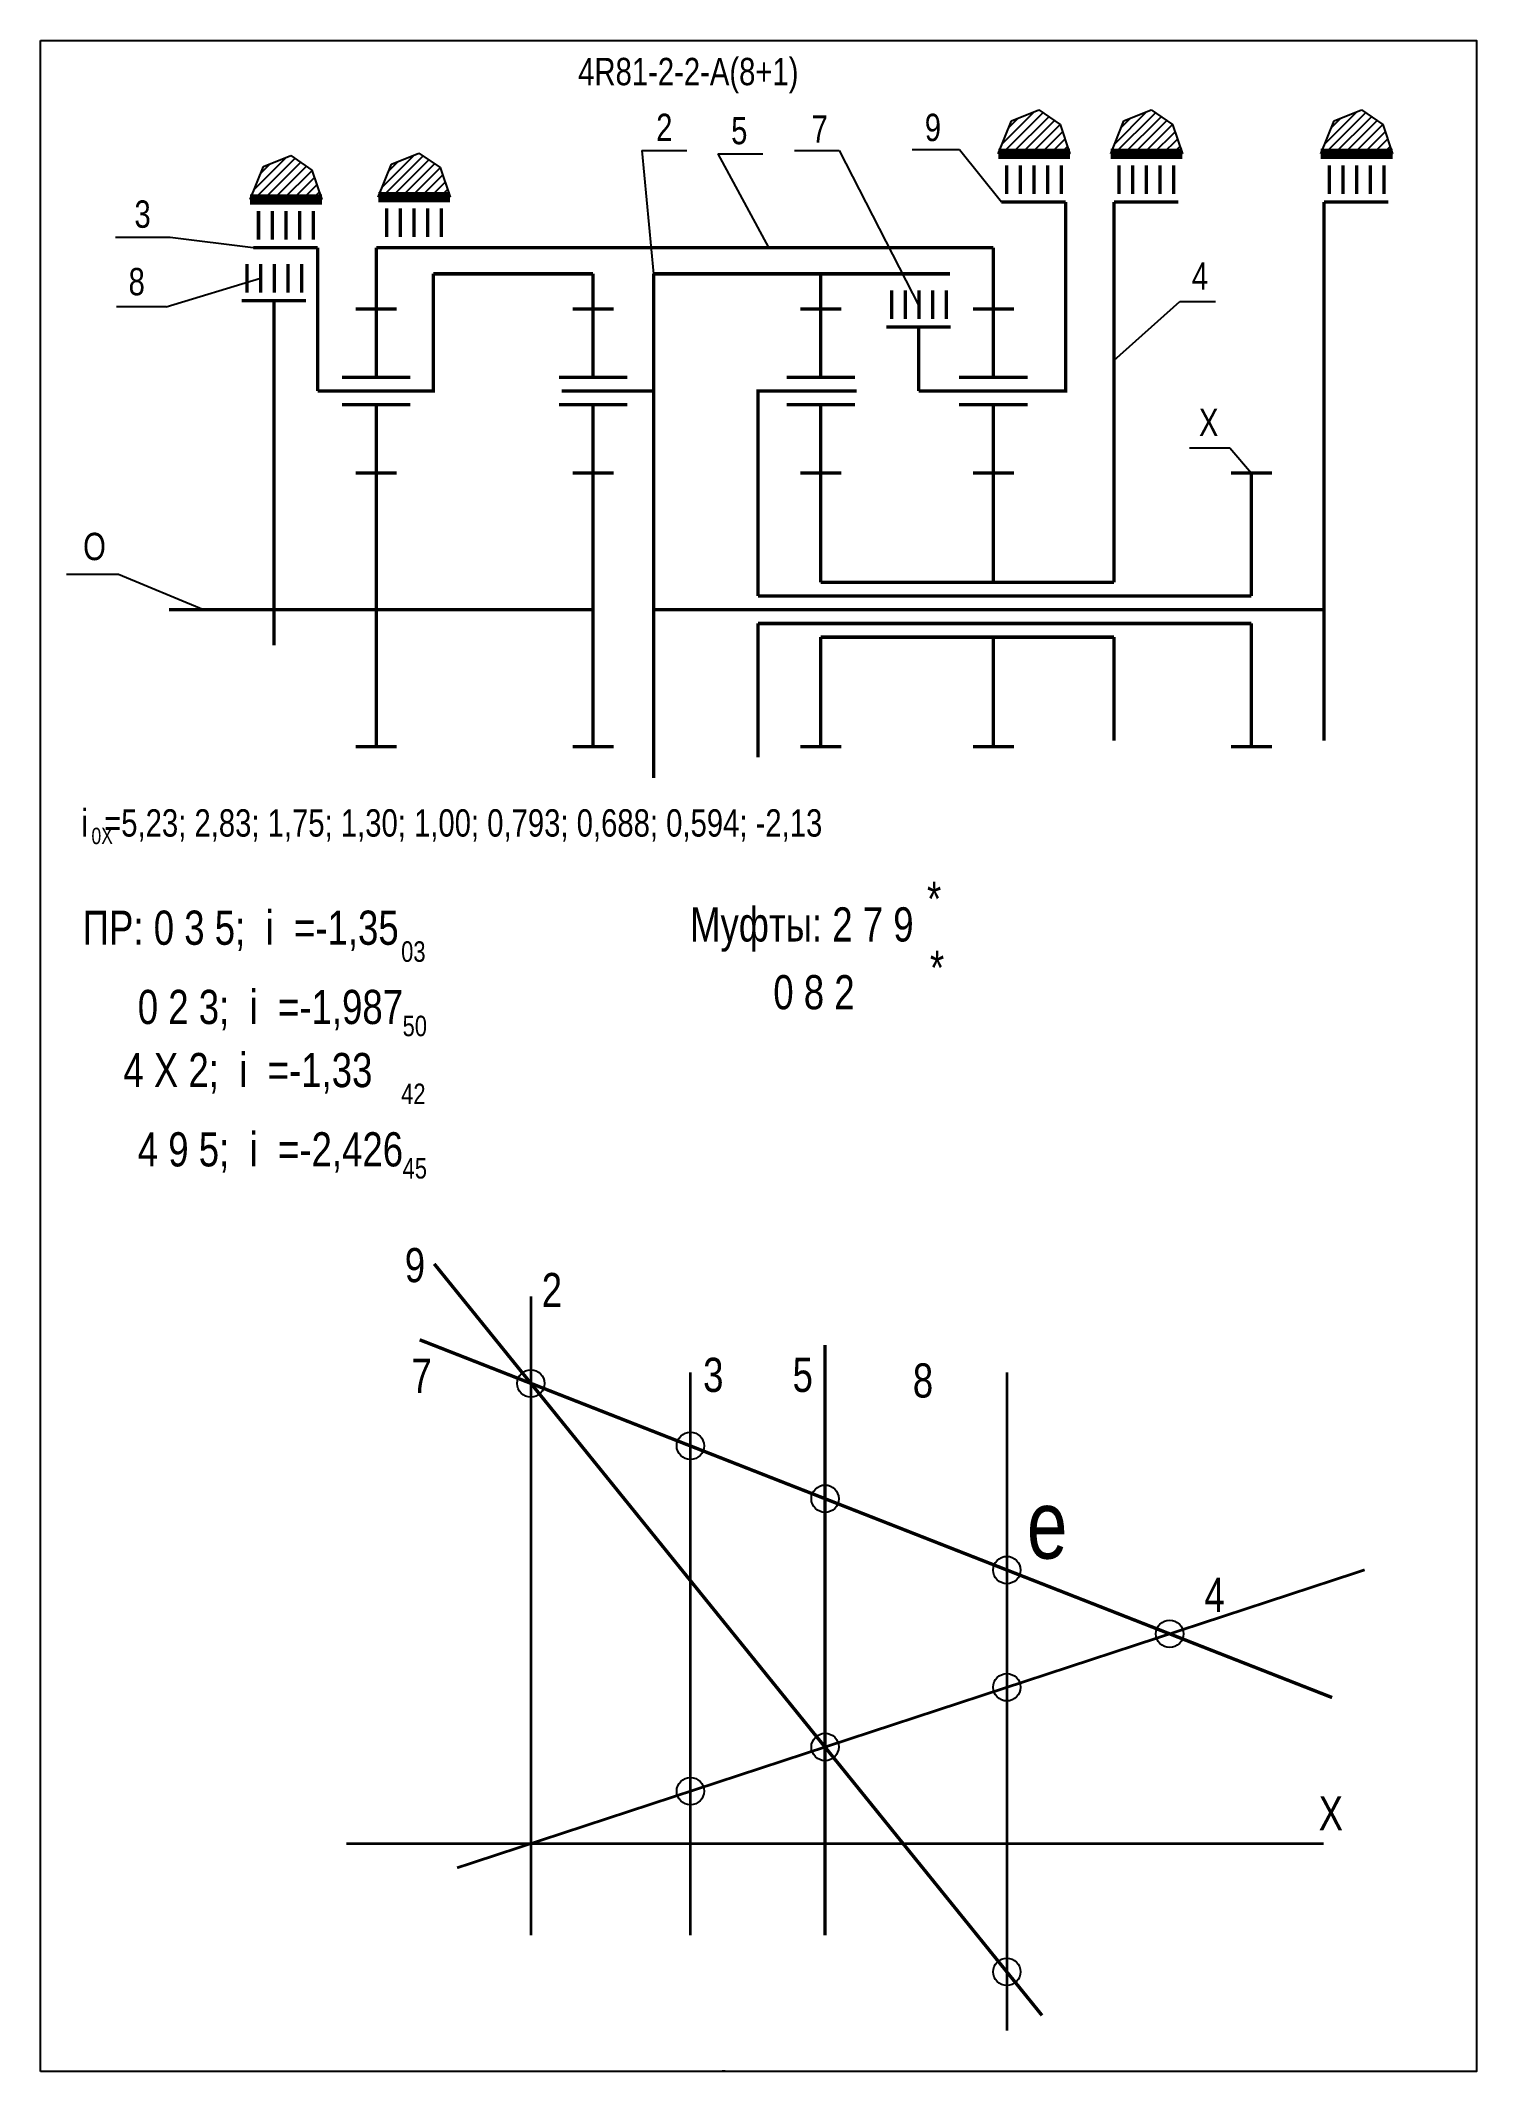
# Model space of a CAD drawing. Extents: x -352 to -142, y 153 to 450.
import ezdxf

# ---------------------------------------------------------------- set-up
doc = ezdxf.new("R2010")
doc.units = 0
doc.header["$LTSCALE"] = 15
doc.layers.get('0').update_dxf_attribs({"linetype": 'CONTINUOUS'})
doc.layers.add('DIM', color=92, linetype='CONTINUOUS')
doc.layers.add('MAIN', color=5, linetype='CONTINUOUS')
doc.styles.add('AMK', font='amk.shx', dxfattribs={"width": 0.8})

msp = doc.modelspace()

# ---------------------------------------------------------------- hatches: boundary and pattern name
at = {"layer": 'DIM'}
h = msp.add_hatch(dxfattribs=at)
h.set_pattern_fill('_USER', color=0, angle=45, style=0, pattern_type=0)
h.set_pattern_definition([(45, (39.8672, 7.6021), (-0.7071068, 0.7071068), [])])
h.paths.add_polyline_path([(-210.43, 438.12), (-212.37, 433.3), (-201.88, 433.3), (-203.33, 437.62), (-206.44, 439.74)])
h = msp.add_hatch(dxfattribs=at)
h.set_pattern_fill('_USER', color=0, angle=45, style=0, pattern_type=0)
h.set_pattern_definition([(45, (56.3207, 7.6021), (-0.7071068, 0.7071068), [])])
h.paths.add_polyline_path([(-193.98, 438.12), (-195.92, 433.3), (-185.42, 433.3), (-186.87, 437.62), (-189.99, 439.74)])
h = msp.add_hatch(dxfattribs=at)
h.set_pattern_fill('_USER', color=0, angle=45, style=0, pattern_type=0)
h.set_pattern_definition([(45, (87.06, 7.6021), (-0.7071068, 0.7071068), [])])
h.paths.add_polyline_path([(-163.24, 438.12), (-165.18, 433.3), (-154.68, 433.3), (-156.13, 437.62), (-159.25, 439.74)])
h = msp.add_hatch(dxfattribs=at)
h.set_pattern_fill('_USER', color=0, angle=45, style=0, pattern_type=0)
h.set_pattern_definition([(45, (-69.5549, 0.9169), (-0.7071068, 0.7071068), [])])
h.paths.add_polyline_path([(-319.85, 431.44), (-321.79, 426.62), (-311.3, 426.62), (-312.75, 430.94), (-315.86, 433.05)])
h = msp.add_hatch(dxfattribs=at)
h.set_pattern_fill('_USER', color=0, angle=45, style=0, pattern_type=0)
h.set_pattern_definition([(45, (-50.8061, 1.2929), (-0.7071068, 0.7071068), [])])
h.paths.add_polyline_path([(-301.1, 431.81), (-303.05, 426.99), (-292.55, 426.99), (-294, 431.31), (-297.11, 433.43)])

# ---------------------------------------------------------------- linework, layer by layer
at = {"const_width": 0.4}
for points in [[(-280.72, 266.24), (-280.72, 172.82)], [(-257.4, 255.14), (-257.4, 172.82)], [(-211.1, 255.14), (-211.1, 158.87)], [(-291.52, 182.67), (-158.77, 226.24)]]:
    msp.add_lwpolyline(points, dxfattribs=at)
at = {"layer": 'DIM', "color": 0}
for p, q in [((-212.37, 433.3), (-210.43, 438.12)), ((-210.43, 438.12), (-206.44, 439.74)), ((-206.44, 439.74), (-203.33, 437.62)), ((-203.33, 437.62), (-201.88, 433.3)), ((-195.92, 433.3), (-193.98, 438.12)), ((-193.98, 438.12), (-189.99, 439.74)), ((-189.99, 439.74), (-186.87, 437.62)), ((-186.87, 437.62), (-185.42, 433.3)), ((-165.18, 433.3), (-163.24, 438.12)), ((-163.24, 438.12), (-159.25, 439.74)), ((-159.25, 439.74), (-156.13, 437.62)), ((-156.13, 437.62), (-154.68, 433.3)), ((-321.79, 426.62), (-319.85, 431.44)), ((-319.85, 431.44), (-315.86, 433.05)), ((-315.86, 433.05), (-312.75, 430.94)), ((-303.05, 426.99), (-301.1, 431.81)), ((-301.1, 431.81), (-297.11, 433.43)), ((-297.11, 433.43), (-294, 431.31)), ((-294, 431.31), (-292.55, 426.99)), ((-264.5, 433.8), (-257.93, 433.8)), ((-264.5, 433.8), (-262.77, 415.77)), ((-253.38, 433.3), (-246.81, 433.3)), ((-253.38, 433.3), (-245.97, 419.6)), ((-242.17, 433.8), (-235.61, 433.8)), ((-235.61, 433.8), (-223.94, 411.01)), ((-224.95, 433.96), (-218.04, 433.96)), ((-218.04, 433.96), (-211.91, 426.28)), ((-211.12, 433.11), (-204.21, 433.11)), ((-194.67, 433.11), (-187.75, 433.11)), ((-163.93, 433.11), (-157.01, 433.11)), ((-312.75, 430.94), (-311.3, 426.62)), ((-341.46, 421.14), (-333.51, 421.14)), ((-333.51, 421.14), (-321.33, 419.6)), ((-334.09, 410.94), (-320.25, 415.12)), ((-334.09, 410.94), (-341.35, 410.94)), ((-195.45, 403.08), (-185.78, 411.71)), ((-185.78, 411.71), (-180.59, 411.71)), ((-184.39, 390.3), (-178.48, 390.3)), ((-178.48, 390.3), (-175.33, 386.64)), ((-341.02, 371.82), (-348.63, 371.82)), ((-328.62, 366.64), (-341.02, 371.82))]:
    msp.add_line(p, q, dxfattribs=at)
for points, const_width in [([(-208.08, 398.64), (-202.5, 398.64), (-202.5, 426.28)], 0.5), ([(-195.45, 375.58), (-195.45, 426.28)], 0.5), ([(-164.71, 375.58), (-164.71, 426.28)], 0.5), ([(-311.92, 419.6), (-311.92, 398.64)], 0.5), ([(-303.34, 417.34), (-303.34, 419.6)], 0.5), ([(-303.34, 419.6), (-257.77, 419.6)], 0.5), ([(-257.77, 419.6), (-213.08, 419.6)], 0.5), ([(-298.34, 398.64), (-294.98, 398.64), (-294.98, 415.77)], 0.5), ([(-271.63, 415.77), (-294.98, 415.77)], 0.5), ([(-262.77, 415.77), (-262.77, 342.05)], 0.5), ([(-262.77, 415.77), (-219.43, 415.77)], 0.5), ([(-318.31, 361.42), (-318.31, 411.84)], 0.5), ([(-224, 407.98), (-224, 398.64)], 0.5), ([(-242.94, 398.64), (-247.49, 398.64), (-247.49, 368.64)], 0.5), ([(-233.32, 398.64), (-233.08, 398.64)], 0.5), ([(-195.45, 370.64), (-195.45, 375.58)], 0.5), ([(-164.71, 366.64), (-164.71, 375.58)], 0.5), ([(-247.49, 368.64), (-175.33, 368.64)], 0.5), ([(-238.32, 370.64), (-195.45, 370.64)], 0.5), ([(-333.68, 366.64), (-271.63, 366.64)], 0.5), ([(-262.77, 366.64), (-247.49, 366.64)], 0.5), ([(-247.49, 366.64), (-164.71, 366.64)], 0.5), ([(-164.71, 347.51), (-164.71, 366.64)], 0.5), ([(-247.49, 364.64), (-175.33, 364.64)], 0.5), ([(-247.49, 364.64), (-247.49, 345.08)], 0.5), ([(-238.32, 362.64), (-195.45, 362.64)], 0.5), ([(-195.45, 347.51), (-195.45, 362.64)], 0.5), ([(-294.86, 270.99), (-205.96, 161.09)], 0.5), ([(-163.53, 207.57), (-296.99, 259.89)], 0.5), ([(-237.7, 259.11), (-237.7, 172.82)], 0.5), ([(-307.72, 186.22), (-164.75, 186.22)], 0.4), ([(-252.52, 153.13), (-252.52, 152.87)], 0.5)]:
    msp.add_lwpolyline(points, dxfattribs=dict(at, const_width=const_width))
msp.add_lwpolyline([(-247.49, 366.64, 0.5, 0.5, 0), (-195.45, 366.64, 0.5, 0.5, 0)], format="xyseb", dxfattribs=at)
for centre in [(-280.72, 253.51), (-257.4, 244.37), (-237.7, 236.65), (-211.1, 226.22), (-187.29, 216.88), (-211.1, 209.07), (-237.7, 200.34), (-257.4, 193.87), (-211.1, 167.45)]:
    msp.add_circle(centre, 2, dxfattribs=at)
at = {"layer": 'MAIN'}
for points in [[(-352.43, 152.87), (-352.43, 449.87)], [(-352.43, 449.87), (-142.43, 449.87), (-142.43, 152.87), (-352.43, 152.87)]]:
    msp.add_lwpolyline(points, dxfattribs=at)
at = {"layer": 'MAIN', "color": 0}
for points, const_width in [([(-212.37, 433.3), (-201.88, 433.3)], 1.5), ([(-195.92, 433.3), (-185.42, 433.3)], 1.5), ([(-165.18, 433.3), (-154.68, 433.3)], 1.5), ([(-203.14, 431.65), (-203.14, 427.45)], 0.5), ([(-186.69, 431.65), (-186.69, 427.45)], 0.5), ([(-155.95, 431.65), (-155.95, 427.45)], 0.5), ([(-321.79, 426.62), (-311.3, 426.62)], 1.5), ([(-312.56, 424.97), (-312.56, 420.77)], 0.5), ([(-303.05, 426.99), (-292.55, 426.99)], 1.5), ([(-293.81, 425.34), (-293.81, 421.14)], 0.5), ([(-211.91, 426.28), (-202.5, 426.28)], 0.5), ([(-195.45, 426.28), (-186.04, 426.28)], 0.5), ([(-164.71, 426.28), (-155.3, 426.28)], 0.5), ([(-321.33, 419.6), (-311.92, 419.6)], 0.5), ([(-213.08, 400.64), (-213.08, 419.6)], 0.5), ([(-314.25, 417.21), (-314.25, 413.01)], 0.5), ([(-303.34, 410.64), (-303.34, 417.34)], 0.5), ([(-271.63, 410.64), (-271.63, 415.77)], 0.5), ([(-238.32, 410.64), (-238.32, 415.77)], 0.5), ([(-219.94, 413.34), (-219.94, 409.15)], 0.5), ([(-323.02, 411.84), (-313.61, 411.84)], 0.5), ([(-303.34, 410.64), (-306.34, 410.64)], 0.5), ([(-303.34, 400.64), (-303.34, 410.64)], 0.5), ([(-303.34, 410.64), (-300.34, 410.64)], 0.5), ([(-271.63, 410.64), (-274.63, 410.64)], 0.5), ([(-271.63, 400.64), (-271.63, 410.64)], 0.5), ([(-271.63, 410.64), (-268.63, 410.64)], 0.5), ([(-238.32, 410.64), (-241.32, 410.64)], 0.5), ([(-238.32, 400.64), (-238.32, 410.64)], 0.5), ([(-238.32, 410.64), (-235.32, 410.64)], 0.5), ([(-213.08, 410.64), (-216.08, 410.64)], 0.5), ([(-213.08, 410.64), (-210.08, 410.64)], 0.5), ([(-228.71, 407.98), (-219.3, 407.98)], 0.5), ([(-298.34, 398.64), (-311.92, 398.64)], 0.5), ([(-262.77, 398.64), (-276.23, 398.64)], 0.5), ([(-233.32, 398.64), (-242.94, 398.64)], 0.5), ([(-208.08, 398.64), (-224, 398.64)], 0.5), ([(-303.34, 396.64), (-308.34, 396.64)], 0.5), ([(-303.34, 386.64), (-303.34, 396.64), (-298.34, 396.64)], 0.5), ([(-271.63, 396.64), (-276.63, 396.64)], 0.5), ([(-271.63, 386.64), (-271.63, 396.64), (-266.63, 396.64)], 0.5), ([(-238.32, 396.64), (-243.32, 396.64)], 0.5), ([(-238.32, 386.64), (-238.32, 396.64), (-233.32, 396.64)], 0.5), ([(-213.08, 396.64), (-218.08, 396.64)], 0.5), ([(-213.08, 386.64), (-213.08, 396.64), (-208.08, 396.64)], 0.5), ([(-303.34, 386.64), (-306.34, 386.64)], 0.5), ([(-303.34, 366.64), (-303.34, 386.64)], 0.5), ([(-303.34, 386.64), (-300.34, 386.64)], 0.5), ([(-271.63, 386.64), (-274.63, 386.64)], 0.5), ([(-271.63, 366.64), (-271.63, 386.64)], 0.5), ([(-271.63, 386.64), (-268.63, 386.64)], 0.5), ([(-238.32, 386.64), (-241.32, 386.64)], 0.5), ([(-238.32, 370.64), (-238.32, 386.64)], 0.5), ([(-238.32, 386.64), (-235.32, 386.64)], 0.5), ([(-213.08, 386.64), (-216.08, 386.64)], 0.5), ([(-213.08, 370.64), (-213.08, 386.64)], 0.5), ([(-213.08, 386.64), (-210.08, 386.64)], 0.5), ([(-175.33, 386.64), (-178.33, 386.64)], 0.5), ([(-175.33, 368.64), (-175.33, 386.64)], 0.5), ([(-175.33, 386.64), (-172.33, 386.64)], 0.5), ([(-303.34, 366.64), (-303.34, 346.64)], 0.5), ([(-271.63, 366.64), (-271.63, 346.64)], 0.5), ([(-238.32, 362.64), (-238.32, 346.64)], 0.5), ([(-213.08, 362.64), (-213.08, 346.64)], 0.5), ([(-175.33, 364.64), (-175.33, 346.64)], 0.5), ([(-303.34, 346.64), (-306.34, 346.64)], 0.5), ([(-303.34, 346.64), (-300.34, 346.64)], 0.5), ([(-271.63, 346.64), (-274.63, 346.64)], 0.5), ([(-271.63, 346.64), (-268.63, 346.64)], 0.5), ([(-238.32, 346.64), (-241.32, 346.64)], 0.5), ([(-238.32, 346.64), (-235.32, 346.64)], 0.5), ([(-213.08, 346.64), (-216.08, 346.64)], 0.5), ([(-213.08, 346.64), (-210.08, 346.64)], 0.5), ([(-175.33, 346.64), (-178.33, 346.64)], 0.5), ([(-175.33, 346.64), (-172.33, 346.64)], 0.5)]:
    msp.add_lwpolyline(points, dxfattribs=dict(at, const_width=const_width))
for points in [[(-211.14, 431.65, 0.5, 0.5, 0), (-211.14, 427.45, 0.5, 0.5, 0)], [(-209.14, 431.65, 0.5, 0.5, 0), (-209.14, 427.45, 0.5, 0.5, 0)], [(-207.14, 431.65, 0.5, 0.5, 0), (-207.14, 427.45, 0.5, 0.5, 0)], [(-205.14, 431.65, 0.5, 0.5, 0), (-205.14, 427.45, 0.5, 0.5, 0)], [(-194.69, 431.65, 0.5, 0.5, 0), (-194.69, 427.45, 0.5, 0.5, 0)], [(-192.69, 431.65, 0.5, 0.5, 0), (-192.69, 427.45, 0.5, 0.5, 0)], [(-190.69, 431.65, 0.5, 0.5, 0), (-190.69, 427.45, 0.5, 0.5, 0)], [(-188.69, 431.65, 0.5, 0.5, 0), (-188.69, 427.45, 0.5, 0.5, 0)], [(-163.95, 431.65, 0.5, 0.5, 0), (-163.95, 427.45, 0.5, 0.5, 0)], [(-161.95, 431.65, 0.5, 0.5, 0), (-161.95, 427.45, 0.5, 0.5, 0)], [(-159.95, 431.65, 0.5, 0.5, 0), (-159.95, 427.45, 0.5, 0.5, 0)], [(-157.95, 431.65, 0.5, 0.5, 0), (-157.95, 427.45, 0.5, 0.5, 0)], [(-320.56, 424.97, 0.5, 0.5, 0), (-320.56, 420.77, 0.5, 0.5, 0)], [(-318.56, 424.97, 0.5, 0.5, 0), (-318.56, 420.77, 0.5, 0.5, 0)], [(-316.56, 424.97, 0.5, 0.5, 0), (-316.56, 420.77, 0.5, 0.5, 0)], [(-314.56, 424.97, 0.5, 0.5, 0), (-314.56, 420.77, 0.5, 0.5, 0)], [(-301.81, 425.34, 0.5, 0.5, 0), (-301.81, 421.14, 0.5, 0.5, 0)], [(-299.81, 425.34, 0.5, 0.5, 0), (-299.81, 421.14, 0.5, 0.5, 0)], [(-297.81, 425.34, 0.5, 0.5, 0), (-297.81, 421.14, 0.5, 0.5, 0)], [(-295.81, 425.34, 0.5, 0.5, 0), (-295.81, 421.14, 0.5, 0.5, 0)], [(-322.25, 417.21, 0.5, 0.5, 0), (-322.25, 413.01, 0.5, 0.5, 0)], [(-320.25, 417.21, 0.5, 0.5, 0), (-320.25, 413.01, 0.5, 0.5, 0)], [(-318.25, 417.21, 0.5, 0.5, 0), (-318.25, 413.01, 0.5, 0.5, 0)], [(-316.25, 417.21, 0.5, 0.5, 0), (-316.25, 413.01, 0.5, 0.5, 0)], [(-227.94, 413.34, 0.5, 0.5, 0), (-227.94, 409.15, 0.5, 0.5, 0)], [(-225.94, 413.34, 0.5, 0.5, 0), (-225.94, 409.15, 0.5, 0.5, 0)], [(-223.94, 413.34, 0.5, 0.5, 0), (-223.94, 409.15, 0.5, 0.5, 0)], [(-221.94, 413.34, 0.5, 0.5, 0), (-221.94, 409.15, 0.5, 0.5, 0)], [(-298.34, 400.64, 0.5, 0.5, 0), (-308.34, 400.64, 0.5, 0.5, 0)], [(-266.63, 400.64, 0.5, 0.5, 0), (-276.63, 400.64, 0.5, 0.5, 0)], [(-233.32, 400.64, 0.5, 0.5, 0), (-243.32, 400.64, 0.5, 0.5, 0)], [(-208.08, 400.64, 0.5, 0.5, 0), (-218.08, 400.64, 0.5, 0.5, 0)]]:
    msp.add_lwpolyline(points, format="xyseb", dxfattribs=at)

# ---------------------------------------------------------------- texts
at = {"layer": 'DIM', "color": 0, "style": 'AMK', "width": 0.8}
for s, height, p in [('4R81-2-2-A(8+1)', 4, (-273.81, 443.35)), ('2', 4, (-262.4, 435.18)), ('5', 4, (-251.43, 434.72)), ('7', 4, (-239.68, 434.93)), ('9', 4, (-223.11, 435.18)), ('3', 4, (-338.71, 422.5)), ('8', 4, (-339.57, 412.63)), ('4', 4, (-184.05, 413.43)), ('X', 4, (-183.01, 392.03)), ('O', 4, (-346.22, 373.9)), ('i  =5,23; 2,83; 1,75; 1,30; 1,00; 0,793; 0,688; 0,594; -2,13', 4, (-346.47, 333.47)), ('0X', 2.4, (-345, 332.37)), ('*', 5, (-222.78, 321.86)), (' ПР: 0 3 5;  i  =-1,35', 5, (-347.76, 317.65)), ('Муфты: 2 7 9', 5, (-257.44, 318.13)), ('03', 3, (-299.7, 315.16)), ('*', 5, (-222.35, 311.79)), ('       0 8 2', 5, (-255.67, 308.22)), ('    0 2 3;  i  =-1,987', 5, (-344.17, 306.06)), ('50', 3, (-299.49, 304.28)), ('     4 X 2;  i  =-1,33', 5, (-347.76, 296.83)), ('42', 3, (-299.7, 294.35)), ('    4 9 5;  i  =-2,426', 5, (-344.17, 285.24)), ('45', 3, (-299.49, 283.47)), ('9', 5, (-299.17, 268.31)), ('2', 5, (-279.14, 264.66)), ('7', 5, (-298.21, 252.12)), ('3', 5, (-255.53, 252.26)), ('5', 5, (-242.45, 252.26)), ('8', 5, (-224.86, 251.44)), ('e', 10, (-208.18, 227.89)), ('4', 5, (-182.21, 220.09)), ('X', 5, (-165.5, 188.14))]:
    msp.add_text(s, height=height, dxfattribs=at).set_placement(p)

doc.saveas('drawing.dxf')
